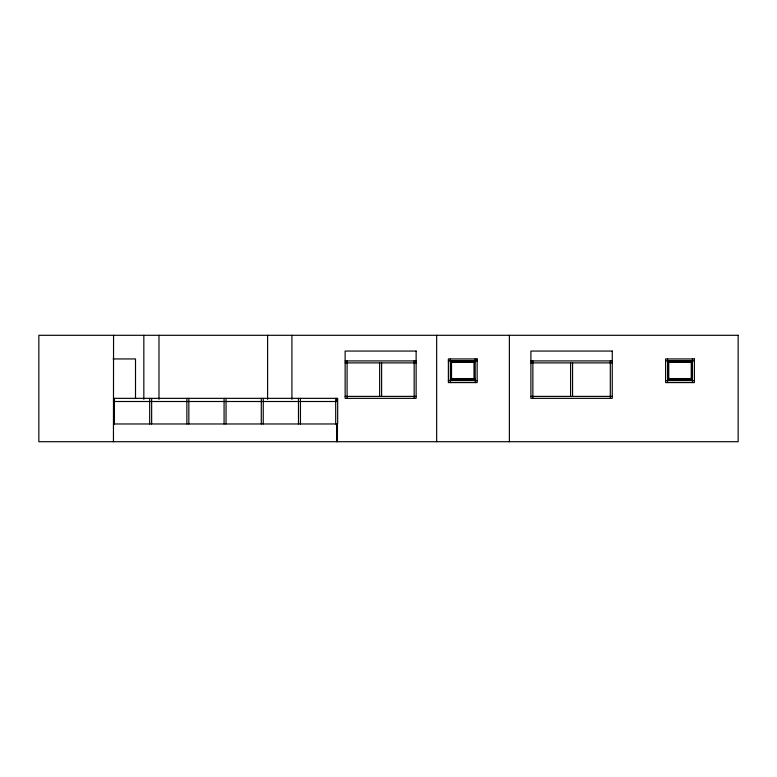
<?xml version="1.0" encoding="UTF-8"?>
<svg xmlns="http://www.w3.org/2000/svg" width="777" height="777" viewBox="0 0 777 777"><rect width="100%" height="100%" fill="white"/><g stroke="black" fill="none" stroke-linecap="round" stroke-linejoin="round"><path stroke-width="1.17" d="M113.053 358.945L135.509 358.945L135.509 398.523M450.349 360.664L475.194 360.664M667.579 360.664L692.424 360.664M345.134 360.916L416.132 360.916M448.378 360.916L477.156 360.916M530.895 360.916L612.257 360.916M665.607 360.916L694.395 360.916M450.349 361.81L475.194 361.81M667.579 361.81L692.424 361.81M451.524 362.053L474.009 362.053M668.764 362.053L691.239 362.053M345.134 362.888L416.132 362.888M530.895 362.888L612.257 362.888M450.349 378.564L475.194 378.564M667.579 378.564L692.424 378.564M450.349 379.7L475.194 379.7M667.579 379.7L692.424 379.7M450.349 380.196L475.194 380.196M667.579 380.196L692.424 380.196M448.378 380.613L477.156 380.613M665.607 380.613L694.395 380.613M345.134 396.387L416.132 396.387M530.895 396.387L612.257 396.387M113.442 398.348L337.665 398.348L337.665 423.97L113.442 423.97M113.442 401.505L336.664 401.505L336.664 398.348M692.424 358.945L692.424 382.585M691.239 360.664L691.239 380.196M668.764 360.664L668.764 380.196M667.579 358.945L667.579 382.585M610.295 360.916L610.295 398.348M572.562 362.888L572.562 396.387M570.59 362.888L570.59 396.387M532.867 360.916L532.867 398.348M509.372 335.295L509.372 441.705M475.194 358.945L475.194 382.585M474.009 360.664L474.009 380.196M451.524 360.664L451.524 380.196M450.349 358.945L450.349 382.585M436.664 335.295L436.664 441.705M414.16 360.916L414.16 398.348M381.614 362.888L381.614 396.387M379.642 362.888L379.642 396.387M347.096 360.916L347.096 398.348M337.432 423.97L337.432 441.705M336.664 423.97L336.664 441.705M335.693 398.348L335.693 423.97M300.456 398.348L300.456 423.97M298.485 398.348L298.485 423.97M291.919 335.295L291.919 399.378M267.599 335.295L267.599 399.378M263.248 398.348L263.248 423.97M261.286 398.348L261.286 423.97M226.049 398.348L226.049 423.97M224.077 398.348L224.077 423.97M188.84 398.348L188.84 423.97M186.868 398.348L186.868 423.97M158.984 335.295L158.984 399.378M151.641 398.348L151.641 423.97M149.67 398.348L149.67 423.97M143.832 335.295L143.832 399.378M114.433 398.348L114.433 423.97M113.559 335.295L113.442 441.705M738.15 335.295L38.85 335.295L38.85 441.705L738.15 441.705L738.15 335.295M416.132 351.058L345.134 351.058L345.134 398.348L416.132 398.348L416.132 351.058M612.257 351.058L530.895 351.058L530.895 398.348L612.257 398.348L612.257 351.058M477.156 358.945L448.378 358.945L448.378 382.585L477.156 382.585L477.156 358.945M694.395 358.945L665.607 358.945L665.607 382.585L694.395 382.585L694.395 358.945"/></g></svg>
